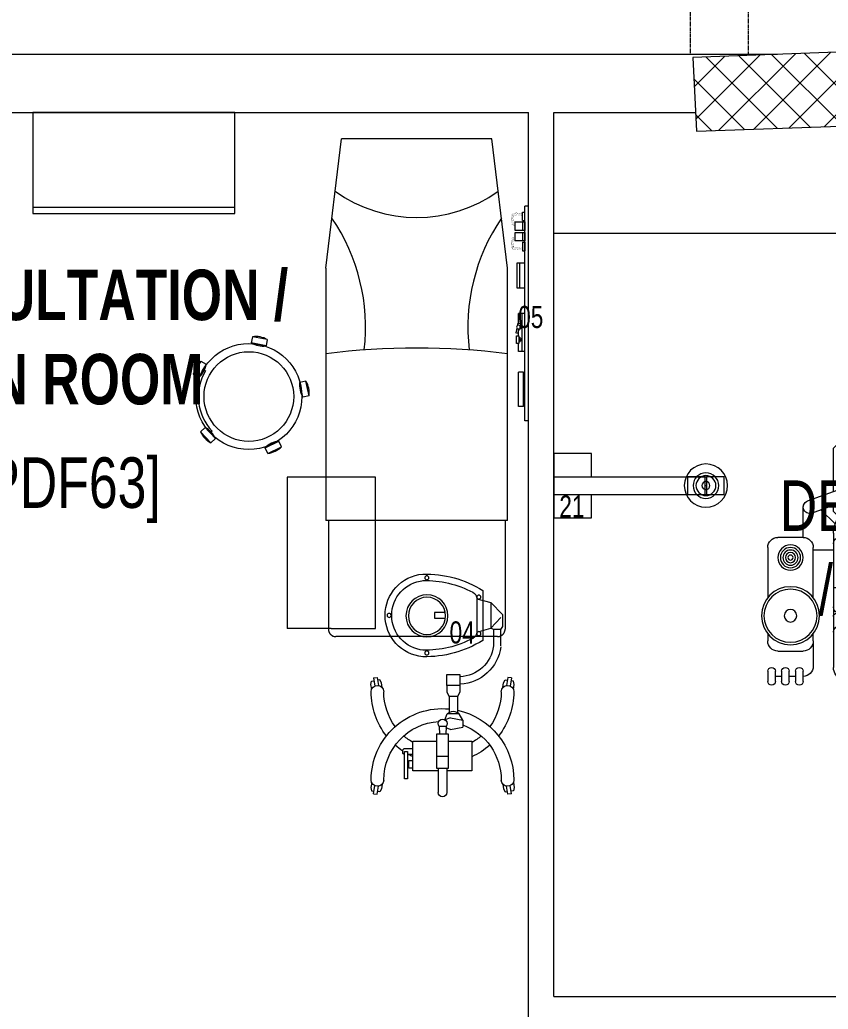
# Model space of a CAD drawing. Header units: millimetres. Extents: x -2143172 to 5255, y -610845 to 279739.
# Drawn here: x -1252266 to -1249064, y -14645 to -10728 of the extents above; entities that cross this region are included whole.
import ezdxf

# ---------------------------------------------------------------- set-up
doc = ezdxf.new("R2010")
doc.units = ezdxf.units.MM
doc.header["$LTSCALE"] = 30
doc.linetypes.add('HIDDEN', pattern=[9.525, 6.35, -3.175])
doc.linetypes.add('HIDDEN2', pattern=[0.1875, 0.125, -0.0625])
doc.layers.get('0').update_dxf_attribs({"lineweight": 5})
for name, color, linetype, lineweight in [('72_EGR_BASE_TEXT', 7, 'Continuous', 5), ('72_EGR_EQP_TAG', 142, 'Continuous', 5), ('C-HYDR-CTCH', 6, 'Continuous', 5), ('Hatch', 252, 'Continuous', 5), ('LOADING', 163, 'Continuous', 5), ('Proj', 7, 'HIDDEN2', 5), ('Structure', 20, 'Continuous', 5), ('Walls', 32, 'Continuous', 5)]:
    doc.layers.add(name, color=color, linetype=linetype, lineweight=lineweight)
doc.styles.add('X3G_ENTITY_257CFD', font='swisscl.ttf', dxfattribs={"height": 200})
doc.styles.add('X3G_ENTITY_9EC9', font='swisscl.ttf', dxfattribs={"height": 0.2})
doc.styles.add('X3G_ENTITY_9F38', font='swisscl.ttf', dxfattribs={"height": 0.2})

# ---------------------------------------------------------------- blocks, each defined once
blk = doc.blocks.new('A$C47696aed')
at = {"layer": 'Hatch'}
h = blk.add_hatch(dxfattribs=at)
h.set_pattern_fill('ANSI37', color=256, scale=30)
h.paths.add_polyline_path([(50952.7, 21917.9), (50348.7, 21909.7), (50352.6, 21621.3), (50956.6, 21629.5)])
h.paths.add_polyline_path([(43791.9, 21910.1), (43208.4, 21904.7), (43188.5, 21613.3), (43772, 21618.7)])
h.paths.add_polyline_path([(29414.9, 21902.8), (28815.8, 21898.7), (28810.1, 21605.6), (29409.2, 21609.7)])
h.paths.add_polyline_path([(36600.2, 21904.9), (35999, 21897.4), (35990.7, 21611.8), (36591.9, 21619.3)])
h.paths.add_polyline_path([(22195.7, 21912), (21589.3, 21890.2), (21603.8, 21597.6), (22210.2, 21619.5)])
h.paths.add_polyline_path([(15459.1, 21901.7), (14237.2, 21925.6), (14230.7, 21629.5), (15452.7, 21605.5)])
h.paths.add_polyline_path([(15473.2, 14701.6), (14258.2, 14685.8), (14244.7, 14393.4), (15459.7, 14409.1)])
h.paths.add_polyline_path([(15447.1, 7508.4), (14244, 7492.4), (14238.3, 7199.4), (15441.4, 7215.3)])
h.paths.add_polyline_path([(15465.6, 309.7), (14269, 298.3), (14271.8, 3.8), (15468.5, 15.2)])
h.paths.add_polyline_path([(7830.6, 311.8), (7227.1, 308.1), (7237.7, 22.6), (7841.3, 26.3)])
h.paths.add_polyline_path([(7815.2, 7509.8), (7218.4, 7511.4), (7218.2, 7210.2), (7815.1, 7208.6)])
h.paths.add_polyline_path([(7825.1, 14699.4), (7205.8, 14700.6), (7195.2, 14397.6), (7814.5, 14396.4)])
h.paths.add_polyline_path([(7801.7, 21878.7), (7201.1, 21893.2), (7197.5, 21603.6), (7798.1, 21589.1)])
h.paths.add_polyline_path([(602.6, 21876.9), (0, 21899.6), (1.9, 21611.2), (604.5, 21588.5)])
h.paths.add_polyline_path([(610.4, 7498.6), (8.3, 7491.6), (11.7, 7200), (613.7, 7206.9)])
h.paths.add_polyline_path([(627.9, 303.9), (29.5, 302.9), (34.3, 2.3), (632.7, 3.3)])
h.paths.add_polyline_path([(22214.6, 317.2), (21608.9, 304.3), (21614.6, 3.1), (22220.3, 16)])
h.paths.add_polyline_path([(22208.1, 7509.7), (21613.7, 7492.1), (21615.8, 7195.5), (22210.2, 7213.1)])
h.paths.add_polyline_path([(22199.3, 14717.7), (21600.4, 14710), (21604.4, 14409.9), (22203.4, 14417.6)])
h.paths.add_polyline_path([(29399.7, 14702.4), (28797.7, 14707.1), (28802, 14415), (29403.9, 14410.3)])
h.paths.add_polyline_path([(29403.4, 7519.8), (28799.6, 7502.2), (28813, 7202.1), (29413.1, 7223.2)])
h.paths.add_polyline_path([(29419.5, 303.8), (28815.7, 310.4), (28813.3, 24.7), (29417.2, 18.1)])
h.paths.add_polyline_path([(36618, 314.2), (36020.7, 299.7), (36029.7, 0), (36627, 14.6)])
h.paths.add_polyline_path([(36610.7, 7502.6), (36009.5, 7504.5), (36010.6, 7207.3), (36611.9, 7205.4)])
h.paths.add_polyline_path([(36574.3, 14706.4), (35993.4, 14711.1), (36013.1, 14421.3), (36594, 14416.6)])
h.paths.add_polyline_path([(43777.6, 14705.7), (43180, 14719.4), (43182, 14427.5), (43779.6, 14413.8)])
h.paths.add_polyline_path([(43778.6, 7507.1), (43210.2, 7499.5), (43212, 7205.4), (43780.5, 7213)])
h.paths.add_polyline_path([(43815.7, 310), (43210.4, 307.3), (43211.8, 2.8), (43817, 5.4)])
h.paths.add_polyline_path([(50989.9, 309.5), (50401.9, 325.5), (50388.7, 18.3), (50976.7, 2.3)])
h.paths.add_polyline_path([(50974.1, 7508.9), (50370.9, 7510), (50368.9, 7213.4), (50972.2, 7212.3)])
at = {"layer": 'C-HYDR-CTCH', "color": 4, "flags": 128}
blk.add_lwpolyline([(22210.2, 21619.5), (22195.7, 21912), (21589.3, 21890.2), (21603.8, 21597.6), (22210.2, 21619.5)], dxfattribs=at)
blk = doc.blocks.new('ME19011A-P')
for p, q in [((-0.425, 0), (0.425, 0)), ((-0.425, 0), (-0.425, -0.015)), ((0.425, 0), (0.425, -0.015)), ((-0.425, -0.015), (0.425, -0.015)), ((-0.3675, -0.0198), (-0.2325, -0.0198)), ((-0.3675, -0.0198), (-0.3675, -0.0399)), ((-0.36, -0.015), (-0.36, -0.0198)), ((-0.24, -0.015), (-0.24, -0.0198)), ((-0.2325, -0.0198), (-0.2325, -0.0399)), ((-0.15, -0.015), (-0.15, -0.04)), ((-0.15, -0.025), (0, -0.025)), ((-0.0606, -0.0371), (-0.0787, -0.0432)), ((-0.0402, -0.0312), (-0.0496, -0.0337)), ((-0.0376, -0.0409), (-0.0402, -0.0312)), ((0, -0.015), (0, -0.04)), ((0.1, -0.015), (0.1, -0.045)), ((0.1, -0.035), (0.2, -0.035)), ((0.2, -0.045), (0.2, -0.015)), ((0.2818, -0.015), (0.2484, -0.015)), ((0.2484, -0.0243), (0.2484, -0.015)), ((0.2818, -0.0243), (0.2484, -0.0243)), ((0.2818, -0.0243), (0.2818, -0.015)), ((0.3211, -0.015), (0.2877, -0.015)), ((0.2877, -0.015), (0.2877, -0.0531)), ((0.3211, -0.0243), (0.2877, -0.0243)), ((0.3211, -0.0531), (0.3211, -0.015)), ((0.3623, -0.015), (0.3289, -0.015)), ((0.3289, -0.015), (0.3289, -0.0531)), ((0.3623, -0.0243), (0.3289, -0.0243)), ((0.3623, -0.0531), (0.3623, -0.015)), ((0.3682, -0.0243), (0.3682, -0.015)), ((0.3682, -0.015), (0.4016, -0.015)), ((0.3682, -0.0243), (0.4016, -0.0243)), ((0.4016, -0.0243), (0.4016, -0.015)), ((-0.3675, -0.0399), (-0.2325, -0.0399)), ((-0.15, -0.04), (-0.1187, -0.04)), ((-0.0887, -0.04), (-0.0637, -0.04)), ((-0.0787, -0.0432), (-0.077, -0.0497)), ((-0.0582, -0.046), (-0.077, -0.0497)), ((-0.047, -0.0434), (-0.0376, -0.0409)), ((-0.0379, -0.04), (0, -0.04)), ((0.1, -0.045), (0.2, -0.045)), ((0.2877, -0.0531), (0.3211, -0.0531)), ((0.3289, -0.0531), (0.3623, -0.0531))]:
    blk.add_line(p, q)
blk.add_lwpolyline([(-0.1187, -0.0482), (-0.0887, -0.0482), (-0.0887, -0.0382), (-0.1187, -0.0382)], close=True)
at = {"color": 8, "const_width": 0.000601}
for points in [[(0.3044, -0.0531, -0.184574), (0.2977, -0.0636, -1.44364), (0.2961, -0.0581, -0.837915), (0.2969, -0.0664, -0.30536), (0.2839, -0.062, -1.584726), (0.2894, -0.0609, -0.253153), (0.2827, -0.0684, -0.874198), (0.2775, -0.0585, -0.915253), (0.2791, -0.0658, -0.223821), (0.2683, -0.0644, -1.703343), (0.272, -0.0597, -0.588962), (0.2621, -0.068, -0.717795), (0.2625, -0.0581, -0.983104), (0.2645, -0.0644, -0.326362), (0.2534, -0.0609, -0.758716), (0.2609, -0.0514, -0.906186), (0.2593, -0.0565, -0.189488), (0.2526, -0.0522, -0.7948), (0.2613, -0.0423, -1.223996), (0.2574, -0.047, -0.072149), (0.2534, -0.0403, -0.645886), (0.2609, -0.0324, -1.366917), (0.2574, -0.0371, -0.078415), (0.2542, -0.0308, -0.723006), (0.2613, -0.0256, -1.105484), (0.2582, -0.0292, -0.221197), (0.2566, -0.0243, -0.221197)], [(0.3456, -0.0531, 0.184574), (0.3523, -0.0636, 1.44364), (0.3539, -0.0581, 0.837915), (0.3531, -0.0664, 0.30536), (0.3661, -0.062, 1.584726), (0.3606, -0.0609, 0.253153), (0.3673, -0.0684, 0.874198), (0.3725, -0.0585, 0.915253), (0.3709, -0.0658, 0.223821), (0.3817, -0.0644, 1.703343), (0.378, -0.0597, 0.588962), (0.3879, -0.068, 0.717795), (0.3875, -0.0581, 0.983104), (0.3855, -0.0644, 0.326362), (0.3966, -0.0609, 0.758716), (0.3891, -0.0514, 0.906186), (0.3907, -0.0565, 0.189488), (0.3974, -0.0522, 0.7948), (0.3887, -0.0423, 1.223996), (0.3926, -0.047, 0.072149), (0.3966, -0.0403, 0.645886), (0.3891, -0.0324, 1.366917), (0.3926, -0.0371, 0.078415), (0.3958, -0.0308, 0.723006), (0.3887, -0.0256, 1.105484), (0.3918, -0.0292, 0.221197), (0.3934, -0.0243, 0.221197)]]:
    blk.add_lwpolyline(points, format="xyb", dxfattribs=at)
blk.add_circle((-0.0537, -0.04), 0.0075)
for centre, radius, start, end in [((-0.1037, -0.04), 0.01, 10.4593, 169.5407), ((-0.1037, -0.04), 0.0075, 14.0075, 165.9925), ((-0.0537, -0.04), 0.01, 45, 180)]:
    blk.add_arc(centre, radius, start, end)
blk = doc.blocks.new('M.44.57.64')
at = {"layer": 'LOADING', "xscale": 1000.000000000002, "yscale": 1000.000000000002, "zscale": 1000.000000000002, "rotation": 225.9999036123427}
blk.add_blockref('ME19011A-P', (-80806.9, 16720.7), dxfattribs=at)
blk = doc.blocks.new('GF21027-P')
at = {"color": 0}
for p, q in [((0.4, 0.4), (-0.4, 0.4)), ((-0.4, 0.4), (-0.4, 0)), ((0.4, 0), (0.4, 0.4)), ((-0.4, 0.025), (0.4, 0.025)), ((-0.4, 0), (0.4, 0))]:
    blk.add_line(p, q, dxfattribs=at)
blk = doc.blocks.new('HF10037B-P')
at = {"color": 0}
for p, q in [((0.2459, 0.134), (0.1859, 0.134)), ((0.1859, 0.134), (0.1859, 0.109)), ((0.2459, 0.134), (0.2459, 0.109)), ((0.2459, 0.109), (0.1859, 0.109)), ((0, 0), (-0.0142, -0.0583)), ((0, 0), (0.0243, -0.0059)), ((0.0243, -0.0059), (0.01, -0.0642)), ((0.4069, -0.0417), (0.4165, -0.0387)), ((0.4071, -0.0094), (0.431, -0.0018)), ((0.4071, -0.0094), (0.4255, -0.0665)), ((0.431, -0.0018), (0.4493, -0.0589)), ((-0.0142, -0.0583), (0.01, -0.0642)), ((0.4255, -0.0665), (0.4493, -0.0589)), ((0.0524, -0.2725), (0.0674, -0.2525)), ((0.0524, -0.2725), (0.1004, -0.3085)), ((0.0674, -0.2525), (0.1154, -0.2885)), ((0.3125, -0.2897), (0.362, -0.2558)), ((0.3267, -0.268), (0.3323, -0.2763)), ((0.3761, -0.2764), (0.362, -0.2558)), ((0.1004, -0.3085), (0.1154, -0.2885)), ((0.3266, -0.3103), (0.3125, -0.2897)), ((0.3266, -0.3103), (0.3761, -0.2764))]:
    blk.add_line(p, q, dxfattribs=at)
for radius in [0.21, 0.1775]:
    blk.add_circle((0.2161, -0.1014), radius, dxfattribs=at)
for centre, radius, start, end in [((0.2159, 0.0465), 0.0925, 71.0754, 108.9246), ((0.2159, 0.1965), 0.0925, 251.0754, 288.9246), ((0.0779, -0.0499), 0.0925, 147.3419, 185.1912), ((-0.0678, -0.0143), 0.0925, 327.3419, 5.1912), ((0.4996, -0.0113), 0.0925, 178.8412, 216.6904), ((0.3568, -0.057), 0.0925, 358.8412, 36.6904), ((0.2161, -0.1014), 0.2, 303.6037, 17.3657), ((0.1289, -0.2205), 0.0925, 214.1875, 252.0368), ((0.0389, -0.3404), 0.0925, 34.1875, 72.0368), ((0.3867, -0.3449), 0.0925, 105.5121, 143.3614), ((0.3019, -0.2212), 0.0925, 285.5121, 323.3614)]:
    blk.add_arc(centre, radius, start, end, dxfattribs=at)
blk = doc.blocks.new('HF13902-P')
at = {"color": 8, "linetype": 'HIDDEN'}
for p, q in [((-0.35, -0.6824), (-0.35, -1.1124)), ((0.35, -0.6824), (0.35, -1.1124)), ((0.32, -1.1424), (-0.32, -1.1424))]:
    blk.add_line(p, q, dxfattribs=at)
at = {"linetype": 'Continuous'}
for points in [[(0.36, -0.5224), (0.36, -0.5224), (0.36, -0.5224), (0.36, -0.5224), (0.36, -0.5224), (0.36, -0.5224), (0.36, -0.5224), (0.36, -0.5224), (0.36, -0.5224), (0.36, -0.5224), (0.36, -0.5224), (0.36, -0.5224), (0.36, -0.5224), (0.36, -0.5224), (0.36, -0.5224), (0.36, -0.5224), (0.36, -0.5224), (0.36, -0.5224), (0.36, -0.5224), (0.36, -0.5224), (0.36, -0.5224), (0.36, -0.5224), (0.36, -0.5224), (0.36, -0.5224), (0.36, -0.5224), (0.36, -0.5224), (0.36, -0.5224), (0.36, -0.5224), (0.36, -0.5224), (0.36, -0.5224), (0.36, -0.5224), (0.36, -0.5224), (0.36, -0.5224), (0.36, -0.5224), (0.36, -0.5224), (0.36, -0.5224), (0.36, -0.5224), (0.36, -0.5224), (0.36, -0.5224), (0.36, -0.5224), (0.36, -0.5224), (0.36, -0.5224), (0.36, -0.5224), (0.36, -0.5224), (0.36, -0.5224), (0.36, -0.5224), (0.36, -0.5224), (0.36, -0.5224), (0.36, -0.5224), (0.36, -0.5224), (0.36, -0.5224), (0.36, -0.5224), (0.36, -0.5224), (0.36, -0.5224), (0.36, -0.5224), (0.36, -0.5224), (0.36, -0.5224), (0.36, -0.5224), (0.36, -0.5224), (0.36, -0.5224), (0.36, -0.5224), (0.36, -0.5224), (0.36, -0.5224), (0.36, -0.5224), (0.36, -0.5224), (0.36, -0.5224), (0.36, -0.5224), (0.36, -0.5224), (0.36, -0.5224), (0.36, -0.5224), (0.36, -0.5224), (0.36, -0.5224), (0.36, -0.5224), (0.36, -0.5224), (0.36, -0.5224), (0.36, -0.5224), (0.36, -0.5224), (0.36, -0.5224), (0.36, -0.5224), (0.36, -0.5224), (0.36, -0.5224), (0.36, -0.5224), (0.36, -0.5224), (0.36, -0.5224), (0.36, -0.5224), (0.36, -0.5224), (0.36, -0.5224), (0.36, -0.5224), (0.36, -0.5224), (0.36, -0.5224), (0.36, -0.5224), (0.36, -0.5224), (0.36, -0.5224), (0.36, -0.5224), (0.36, -0.5224), (0.36, -0.5224), (0.36, -0.5224), (0.36, -0.5224), (0.36, -0.5224), (0.36, -0.5224), (0.36, -0.5224), (0.36, -0.5224), (0.36, -0.5224), (0.36, -0.5224), (0.36, -0.5224), (0.36, -0.5224), (0.36, -0.5224), (0.36, -0.5224), (0.36, -0.5224), (0.36, -0.5224), (0.36, -0.5224), (0.36, -0.5224), (0.36, -0.5224), (0.36, -0.5224), (0.36, -0.5224), (0.36, -0.5224), (0.36, -0.5224), (0.36, -0.5224), (0.36, -0.5224), (0.36, -0.5224), (0.36, -0.5224), (0.36, -0.5224), (0.36, -0.5224), (0.36, -0.5224), (0.36, -0.5224), (0.36, -0.5224), (0.36, -0.5224), (0.36, -0.5224), (0.36, -0.5224), (0.36, -0.5224), (0.36, -0.5224), (0.36, -0.5224), (0.36, -0.5224), (0.36, -0.5224), (0.36, -0.5224), (0.36, -0.5224), (0.36, -0.5224), (0.36, -0.5224), (0.36, -0.5224), (0.36, -0.5224), (0.36, -0.5224), (0.36, -0.5224), (0.36, -0.5224), (0.36, -0.5224), (0.36, -0.5224), (0.36, -0.5224), (0.36, -0.5224), (0.36, -0.5224), (0.36, -0.5224), (0.36, -0.5224), (0.36, -0.5224), (0.36, -0.5224), (0.36, -0.5224), (0.36, -0.5224), (0.36, -0.5224), (0.36, -0.5224), (0.36, -0.5224), (0.36, -0.5224), (0.36, -0.5224), (0.36, -0.5224), (0.36, -0.5224), (0.36, -0.5224), (0.36, -0.5224), (0.36, -0.5224), (0.36, -0.5224), (0.36, -0.5224), (0.36, -0.5224), (0.36, -0.5224), (0.36, -0.5224), (0.36, -0.5224), (0.36, -0.5224), (0.36, -0.5224), (0.36, -0.5224), (0.36, -0.5224), (0.36, -0.5224), (0.36, -0.5224), (0.36, -0.5224), (0.36, -0.5224), (0.36, -0.5224), (0.36, -0.5224), (0.36, -0.5224), (0.36, -0.5224), (0.36, -0.5224), (0.36, -0.5224), (0.36, -0.5224), (0.36, -0.5224), (0.36, -0.5224), (0.36, -0.5224), (0.36, -0.5224), (0.36, -0.5224), (0.36, -0.5224), (0.36, -0.5224), (0.36, -0.5224), (0.36, -0.5224), (0.36, -0.5224), (0.36, -0.5224), (0.36, -0.5224), (0.36, -0.5224), (0.36, -0.5224), (0.36, -0.5224), (0.36, -0.5224), (0.36, -0.5224), (0.36, -0.5224), (0.36, -0.5224), (0.36, -0.5224), (0.36, -0.5224), (0.36, -0.5224), (0.36, -0.5224), (0.36, -0.5224), (0.36, -0.5224), (0.36, -0.5224), (0.36, -0.5224), (0.36, -0.5224), (0.36, -0.5224), (0.36, -0.5224), (0.36, -0.5224), (0.36, -0.5224), (0.36, -0.5224), (0.36, -0.5224)], [(0.36, -0.5224), (0.36, -0.5224), (0.36, -0.5224), (0.36, -0.5224), (0.36, -0.5224), (0.36, -0.5224), (0.36, -0.5224), (0.36, -0.5224), (0.36, -0.5224), (0.36, -0.5224), (0.36, -0.5224), (0.36, -0.5224), (0.36, -0.5224), (0.36, -0.5224), (0.36, -0.5224), (0.36, -0.5224), (0.36, -0.5224), (0.36, -0.5224), (0.36, -0.5224), (0.36, -0.5224), (0.36, -0.5224), (0.36, -0.5224), (0.36, -0.5224), (0.36, -0.5224), (0.36, -0.5224), (0.36, -0.5224), (0.36, -0.5224), (0.36, -0.5224), (0.36, -0.5224), (0.36, -0.5224), (0.36, -0.5224), (0.36, -0.5224), (0.36, -0.5224), (0.36, -0.5224), (0.36, -0.5224), (0.36, -0.5224), (0.36, -0.5224), (0.36, -0.5224), (0.36, -0.5224), (0.36, -0.5224), (0.36, -0.5224), (0.36, -0.5224), (0.36, -0.5224), (0.36, -0.5224), (0.36, -0.5224), (0.36, -0.5224), (0.36, -0.5224), (0.36, -0.5224), (0.36, -0.5224), (0.36, -0.5224), (0.36, -0.5224), (0.36, -0.5224), (0.36, -0.5224), (0.36, -0.5224), (0.36, -0.5224), (0.36, -0.5224), (0.36, -0.5224), (0.36, -0.5224), (0.36, -0.5224), (0.36, -0.5224), (0.36, -0.5224), (0.36, -0.5224), (0.36, -0.5224), (0.36, -0.5224), (0.36, -0.5224), (0.36, -0.5224), (0.36, -0.5224), (0.36, -0.5224), (0.36, -0.5224), (0.36, -0.5224), (0.36, -0.5224), (0.36, -0.5224), (0.36, -0.5224), (0.36, -0.5224), (0.36, -0.5224), (0.36, -0.5224), (0.36, -0.5224), (0.36, -0.5224), (0.36, -0.5224), (0.36, -0.5224), (0.36, -0.5224), (0.36, -0.5224), (0.36, -0.5224), (0.36, -0.5224), (0.36, -0.5224), (0.36, -0.5224), (0.36, -0.5224), (0.36, -0.5224), (0.36, -0.5224), (0.36, -0.5224), (0.36, -0.5224), (0.36, -0.5224), (0.36, -0.5224), (0.36, -0.5224), (0.36, -0.5224), (0.36, -0.5224), (0.36, -0.5224), (0.36, -0.5224), (0.36, -0.5224), (0.36, -0.5224), (0.36, -0.5224), (0.36, -0.5224), (0.36, -0.5224), (0.36, -0.5224), (0.36, -0.5224), (0.36, -0.5224), (0.36, -0.5224), (0.36, -0.5224), (0.36, -0.5224), (0.36, -0.5224), (0.36, -0.5224), (0.36, -0.5224), (0.36, -0.5224), (0.36, -0.5224), (0.36, -0.5224), (0.36, -0.5224), (0.36, -0.5224), (0.36, -0.5224), (0.36, -0.5224), (0.36, -0.5224), (0.36, -0.5224), (0.36, -0.5224), (0.36, -0.5224), (0.36, -0.5224), (0.36, -0.5224), (0.36, -0.5224), (0.36, -0.5224), (0.36, -0.5224), (0.36, -0.5224), (0.36, -0.5224), (0.36, -0.5224), (0.36, -0.5224), (0.36, -0.5224), (0.36, -0.5224), (0.36, -0.5224), (0.36, -0.5224), (0.36, -0.5224), (0.36, -0.5224), (0.36, -0.5224), (0.36, -0.5224), (0.36, -0.5224), (0.36, -0.5224), (0.36, -0.5224), (0.36, -0.5224), (0.36, -0.5224), (0.36, -0.5224), (0.36, -0.5224), (0.36, -0.5224), (0.36, -0.5224), (0.36, -0.5224), (0.36, -0.5224), (0.36, -0.5224), (0.36, -0.5224), (0.36, -0.5224), (0.36, -0.5224), (0.36, -0.5224), (0.36, -0.5224), (0.36, -0.5224), (0.36, -0.5224), (0.36, -0.5224), (0.36, -0.5224), (0.36, -0.5224), (0.36, -0.5224), (0.36, -0.5224), (0.36, -0.5224), (0.36, -0.5224), (0.36, -0.5224), (0.36, -0.5224), (0.36, -0.5224), (0.36, -0.5224), (0.36, -0.5224), (0.36, -0.5224), (0.36, -0.5224), (0.36, -0.5224), (0.36, -0.5224), (0.36, -0.5224), (0.36, -0.5224), (0.36, -0.5224), (0.36, -0.5224), (0.36, -0.5224), (0.36, -0.5224), (0.36, -0.5224), (0.36, -0.5224), (0.36, -0.5224), (0.36, -0.5224), (0.36, -0.5224), (0.36, -0.5224), (0.36, -0.5224), (0.36, -0.5224), (0.36, -0.5224), (0.36, -0.5224), (0.36, -0.5224), (0.36, -0.5224), (0.36, -0.5224), (0.36, -0.5224), (0.36, -0.5224), (0.36, -0.5224), (0.36, -0.5224), (0.36, -0.5224), (0.36, -0.5224), (0.36, -0.5224), (0.36, -0.5224), (0.36, -0.5224), (0.36, -0.5224), (0.36, -0.5224), (0.36, -0.5224), (0.36, -0.5224), (0.36, -0.5224), (0.36, -0.5224), (0.36, -0.5224), (0.36, -0.5224), (0.36, -0.5224), (0.36, -0.5224), (0.36, -0.5224)], [(0.36, -0.5224), (0.36, -0.5224), (0.36, -0.5224), (0.36, -0.5224), (0.36, -0.5224), (0.36, -0.5224), (0.36, -0.5224), (0.36, -0.5224), (0.36, -0.5224), (0.36, -0.5224), (0.36, -0.5224), (0.36, -0.5224), (0.36, -0.5224), (0.36, -0.5224), (0.36, -0.5224), (0.36, -0.5224), (0.36, -0.5224), (0.36, -0.5224), (0.36, -0.5224), (0.36, -0.5224), (0.36, -0.5224), (0.36, -0.5224), (0.36, -0.5224), (0.36, -0.5224), (0.36, -0.5224), (0.36, -0.5224), (0.36, -0.5224), (0.36, -0.5224), (0.36, -0.5224), (0.36, -0.5224), (0.36, -0.5224), (0.36, -0.5224), (0.36, -0.5224), (0.36, -0.5224), (0.36, -0.5224), (0.36, -0.5224), (0.36, -0.5224), (0.36, -0.5224), (0.36, -0.5224), (0.36, -0.5224), (0.36, -0.5224), (0.36, -0.5224), (0.36, -0.5224), (0.36, -0.5224), (0.36, -0.5224), (0.36, -0.5224), (0.36, -0.5224), (0.36, -0.5224), (0.36, -0.5224), (0.36, -0.5224), (0.36, -0.5224), (0.36, -0.5224), (0.36, -0.5224), (0.36, -0.5224), (0.36, -0.5224), (0.36, -0.5224), (0.36, -0.5224), (0.36, -0.5224), (0.36, -0.5224), (0.36, -0.5224), (0.36, -0.5224), (0.36, -0.5224), (0.36, -0.5224), (0.36, -0.5224), (0.36, -0.5224), (0.36, -0.5224), (0.36, -0.5224), (0.36, -0.5224), (0.36, -0.5224), (0.36, -0.5224), (0.36, -0.5224), (0.36, -0.5224), (0.36, -0.5224), (0.36, -0.5224), (0.36, -0.5224), (0.36, -0.5224), (0.36, -0.5224), (0.36, -0.5224), (0.36, -0.5224), (0.36, -0.5224), (0.36, -0.5224), (0.36, -0.5224), (0.36, -0.5224), (0.36, -0.5224), (0.36, -0.5224), (0.36, -0.5224), (0.36, -0.5224), (0.36, -0.5224), (0.36, -0.5224), (0.36, -0.5224), (0.36, -0.5224), (0.36, -0.5224), (0.36, -0.5224), (0.36, -0.5224), (0.36, -0.5224), (0.36, -0.5224), (0.36, -0.5224), (0.36, -0.5224), (0.36, -0.5224), (0.36, -0.5224), (0.36, -0.5224), (0.36, -0.5224), (0.36, -0.5224), (0.36, -0.5224), (0.36, -0.5224), (0.36, -0.5224), (0.36, -0.5224), (0.36, -0.5224), (0.36, -0.5224), (0.36, -0.5224), (0.36, -0.5224), (0.36, -0.5224), (0.36, -0.5224), (0.36, -0.5224), (0.36, -0.5224), (0.36, -0.5224), (0.36, -0.5224), (0.36, -0.5224), (0.36, -0.5224), (0.36, -0.5224), (0.36, -0.5224), (0.36, -0.5224), (0.36, -0.5224), (0.36, -0.5224), (0.36, -0.5224), (0.36, -0.5224), (0.36, -0.5224), (0.36, -0.5224), (0.36, -0.5224), (0.36, -0.5224), (0.36, -0.5224), (0.36, -0.5224), (0.36, -0.5224), (0.36, -0.5224), (0.36, -0.5224), (0.36, -0.5224), (0.36, -0.5224), (0.36, -0.5224), (0.36, -0.5224), (0.36, -0.5224), (0.36, -0.5224), (0.36, -0.5224), (0.36, -0.5224), (0.36, -0.5224), (0.36, -0.5224), (0.36, -0.5224), (0.36, -0.5224), (0.36, -0.5224), (0.36, -0.5224), (0.36, -0.5224), (0.36, -0.5224), (0.36, -0.5224), (0.36, -0.5224), (0.36, -0.5224), (0.36, -0.5224), (0.36, -0.5224), (0.36, -0.5224), (0.36, -0.5224), (0.36, -0.5224), (0.36, -0.5224), (0.36, -0.5224), (0.36, -0.5224), (0.36, -0.5224), (0.36, -0.5224), (0.36, -0.5224), (0.36, -0.5224), (0.36, -0.5224), (0.36, -0.5224), (0.36, -0.5224), (0.36, -0.5224), (0.36, -0.5224), (0.36, -0.5224), (0.36, -0.5224), (0.36, -0.5224), (0.36, -0.5224), (0.36, -0.5224), (0.36, -0.5224), (0.36, -0.5224), (0.36, -0.5224), (0.36, -0.5224), (0.36, -0.5224), (0.36, -0.5224), (0.36, -0.5224), (0.36, -0.5224), (0.36, -0.5224), (0.36, -0.5224), (0.36, -0.5224), (0.36, -0.5224), (0.36, -0.5224), (0.36, -0.5224), (0.36, -0.5224), (0.36, -0.5224), (0.36, -0.5224), (0.36, -0.5224), (0.36, -0.5224), (0.36, -0.5224), (0.36, -0.5224), (0.36, -0.5224), (0.36, -0.5224), (0.36, -0.5224), (0.36, -0.5224), (0.36, -0.5224), (0.36, -0.5224), (0.36, -0.5224), (0.36, -0.5224), (0.36, -0.5224), (0.36, -0.5224), (0.36, -0.5224), (0.36, -0.5224), (0.36, -0.5224), (0.36, -0.5224), (0.36, -0.5224), (0.36, -0.5224), (0.36, -0.5224), (0.36, -0.5224), (0.36, -0.5224), (0.36, -0.5224), (0.36, -0.5224), (0.36, -0.5224), (0.36, -0.5224), (0.36, -0.5224), (0.36, -0.5224), (0.36, -0.5224), (0.36, -0.5224), (0.36, -0.5224), (0.36, -0.5224), (0.36, -0.5224), (0.36, -0.5224), (0.36, -0.5224), (0.36, -0.5224), (0.36, -0.5224), (0.36, -0.5224), (0.36, -0.5224), (0.36, -0.5224), (0.36, -0.5224), (0.36, -0.5224), (0.36, -0.5224), (0.36, -0.5224), (0.36, -0.5224), (0.36, -0.5224), (0.36, -0.5224), (0.36, -0.5224), (0.36, -0.5224), (0.36, -0.5224), (0.36, -0.5224), (0.36, -0.5224), (0.36, -0.5224), (0.36, -0.5224), (0.36, -0.5224), (0.36, -0.5224), (0.36, -0.5224), (0.36, -0.5224), (0.36, -0.5224), (0.36, -0.5224), (0.36, -0.5224), (0.36, -0.5224), (0.36, -0.5224), (0.36, -0.5224), (0.36, -0.5224), (0.36, -0.5224), (0.36, -0.5224), (0.36, -0.5224), (0.36, -0.5224), (0.36, -0.5224), (0.36, -0.5224), (0.36, -0.5224), (0.36, -0.5224), (0.36, -0.5224), (0.36, -0.5224), (0.36, -0.5224), (0.36, -0.5224), (0.36, -0.5224), (0.36, -0.5224), (0.36, -0.5224), (0.36, -0.5224), (0.36, -0.5224), (0.36, -0.5224)]]:
    blk.add_lwpolyline(points, close=True, dxfattribs=at)
for points in [[(0.36, -0.5224), (0.36, -0.5224), (0.36, -0.5224), (0.36, -0.5224), (0.36, -0.5224), (0.36, -0.5224), (0.36, -0.5224), (0.36, -0.5224)], [(0.36, -0.5224), (0.36, -0.5224), (0.36, -0.5224), (0.36, -0.5224), (0.36, -0.5224), (0.36, -0.5224), (0.36, -0.5224), (0.36, -0.5224), (0.36, -0.5224), (0.36, -0.5224), (0.36, -0.5224), (0.36, -0.5224), (0.36, -0.5224), (0.36, -0.5224), (0.36, -0.5224), (0.36, -0.5224), (0.36, -0.5224), (0.36, -0.5224), (0.36, -0.5224), (0.36, -0.5224), (0.36, -0.5224), (0.36, -0.5224), (0.36, -0.5224), (0.36, -0.5224), (0.36, -0.5224), (0.36, -0.5224), (0.36, -0.5224), (0.36, -0.5224), (0.36, -0.5224), (0.36, -0.5224), (0.36, -0.5224), (0.36, -0.5224), (0.36, -0.5224), (0.36, -0.5224), (0.36, -0.5224), (0.36, -0.5224), (0.36, -0.5224), (0.36, -0.5224), (0.36, -0.5224), (0.36, -0.5224), (0.36, -0.5224), (0.36, -0.5224), (0.36, -0.5224), (0.36, -0.5224), (0.36, -0.5224), (0.36, -0.5224), (0.36, -0.5224), (0.36, -0.5224), (0.36, -0.5224), (0.36, -0.5224), (0.36, -0.5224), (0.36, -0.5224), (0.36, -0.5224), (0.36, -0.5224), (0.36, -0.5224), (0.36, -0.5224), (0.36, -0.5224), (0.36, -0.5224), (0.36, -0.5224), (0.36, -0.5224), (0.36, -0.5224), (0.36, -0.5224), (0.36, -0.5224), (0.36, -0.5224), (0.36, -0.5224), (0.36, -0.5224), (0.36, -0.5224), (0.36, -0.5224), (0.36, -0.5224), (0.36, -0.5224), (0.36, -0.5224), (0.36, -0.5224), (0.36, -0.5224), (0.36, -0.5224), (0.36, -0.5224), (0.36, -0.5224), (0.36, -0.5224), (0.36, -0.5224), (0.36, -0.5224), (0.36, -0.5224), (0.36, -0.5224), (0.36, -0.5224), (0.36, -0.5224), (0.36, -0.5224), (0.36, -0.5224), (0.36, -0.5224), (0.36, -0.5224), (0.36, -0.5224), (0.36, -0.5224), (0.36, -0.5224), (0.36, -0.5224), (0.36, -0.5224), (0.36, -0.5224), (0.36, -0.5224), (0.36, -0.5224), (0.36, -0.5224), (0.36, -0.5224), (0.36, -0.5224), (0.36, -0.5224), (0.36, -0.5224), (0.36, -0.5224), (0.36, -0.5224), (0.36, -0.5224), (0.36, -0.5224), (0.36, -0.5224), (0.36, -0.5224), (0.36, -0.5224), (0.36, -0.5224), (0.36, -0.5224), (0.36, -0.5224), (0.36, -0.5224)], [(0.36, -0.5224), (0.36, -0.5224), (0.36, -0.5224), (0.36, -0.5224), (0.36, -0.5224), (0.36, -0.5224), (0.36, -0.5224), (0.36, -0.5224), (0.36, -0.5224), (0.36, -0.5224), (0.36, -0.5224), (0.36, -0.5224), (0.36, -0.5224), (0.36, -0.5224), (0.36, -0.5224), (0.36, -0.5224), (0.36, -0.5224)], [(0.36, -0.5224), (0.36, -0.5224), (0.36, -0.5224), (0.36, -0.5224), (0.36, -0.5224), (0.36, -0.5224), (0.36, -0.5224)], [(0.36, -0.5224), (0.36, -0.5224), (0.36, -0.5224), (0.36, -0.5224), (0.36, -0.5224), (0.36, -0.5224), (0.36, -0.5224), (0.36, -0.5224), (0.36, -0.5224), (0.36, -0.5224), (0.36, -0.5224), (0.36, -0.5224)], [(0.36, -0.5224), (0.36, -0.5224), (0.36, -0.5224), (0.36, -0.5224), (0.36, -0.5224), (0.36, -0.5224), (0.36, -0.5224), (0.36, -0.5224), (0.36, -0.5224), (0.36, -0.5224), (0.36, -0.5224), (0.36, -0.5224), (0.36, -0.5224), (0.36, -0.5224), (0.36, -0.5224), (0.36, -0.5224), (0.36, -0.5224), (0.36, -0.5224), (0.36, -0.5224), (0.36, -0.5224), (0.36, -0.5224), (0.36, -0.5224), (0.36, -0.5224), (0.36, -0.5224), (0.36, -0.5224), (0.36, -0.5224), (0.36, -0.5224), (0.36, -0.5224), (0.36, -0.5224), (0.36, -0.5224), (0.36, -0.5224), (0.36, -0.5224), (0.36, -0.5224), (0.36, -0.5224), (0.36, -0.5224), (0.36, -0.5224), (0.36, -0.5224), (0.36, -0.5224), (0.36, -0.5224), (0.36, -0.5224), (0.36, -0.5224), (0.36, -0.5224), (0.36, -0.5224), (0.36, -0.5224), (0.36, -0.5224), (0.36, -0.5224), (0.36, -0.5224), (0.36, -0.5224), (0.36, -0.5224), (0.36, -0.5224), (0.36, -0.5224), (0.36, -0.5224), (0.36, -0.5224), (0.36, -0.5224), (0.36, -0.5224), (0.36, -0.5224), (0.36, -0.5224), (0.36, -0.5224), (0.36, -0.5224), (0.36, -0.5224), (0.36, -0.5224), (0.36, -0.5224), (0.36, -0.5224), (0.36, -0.5224), (0.36, -0.5224), (0.36, -0.5224), (0.36, -0.5224), (0.36, -0.5224), (0.36, -0.5224), (0.36, -0.5224), (0.36, -0.5224), (0.36, -0.5224), (0.36, -0.5224), (0.36, -0.5224), (0.36, -0.5224), (0.36, -0.5224), (0.36, -0.5224), (0.36, -0.5224), (0.36, -0.5224), (0.36, -0.5224), (0.36, -0.5224), (0.36, -0.5224), (0.36, -0.5224), (0.36, -0.5224), (0.36, -0.5224), (0.36, -0.5224), (0.36, -0.5224), (0.36, -0.5224), (0.36, -0.5224)], [(0.36, -0.5224), (0.36, -0.5224), (0.36, -0.5224), (0.36, -0.5224), (0.36, -0.5224), (0.36, -0.5224), (0.36, -0.5224), (0.36, -0.5224), (0.36, -0.5224), (0.36, -0.5224)], [(0.36, -0.5224), (0.36, -0.5224), (0.36, -0.5224), (0.36, -0.5224), (0.36, -0.5224), (0.36, -0.5224), (0.36, -0.5224), (0.36, -0.5224), (0.36, -0.5224), (0.36, -0.5224)], [(0.36, -0.5224), (0.36, -0.5224), (0.36, -0.5224), (0.36, -0.5224), (0.36, -0.5224), (0.36, -0.5224), (0.36, -0.5224), (0.36, -0.5224), (0.36, -0.5224), (0.36, -0.5224), (0.36, -0.5224), (0.36, -0.5224), (0.36, -0.5224), (0.36, -0.5224), (0.36, -0.5224)], [(0.36, -0.5224), (0.36, -0.5224), (0.36, -0.5224), (0.36, -0.5224), (0.36, -0.5224), (0.36, -0.5224), (0.36, -0.5224), (0.36, -0.5224), (0.36, -0.5224), (0.36, -0.5224)], [(0.36, -0.5224), (0.36, -0.5224), (0.36, -0.5224), (0.36, -0.5224), (0.36, -0.5224), (0.36, -0.5224), (0.36, -0.5224)], [(0.36, -0.5224), (0.36, -0.5224), (0.36, -0.5224), (0.36, -0.5224), (0.36, -0.5224), (0.36, -0.5224), (0.36, -0.5224), (0.36, -0.5224), (0.36, -0.5224), (0.36, -0.5224)], [(0.36, -0.5224), (0.36, -0.5224), (0.36, -0.5224), (0.36, -0.5224), (0.36, -0.5224), (0.36, -0.5224), (0.36, -0.5224), (0.36, -0.5224), (0.36, -0.5224), (0.36, -0.5224), (0.36, -0.5224), (0.36, -0.5224), (0.36, -0.5224), (0.36, -0.5224), (0.36, -0.5224), (0.36, -0.5224), (0.36, -0.5224), (0.36, -0.5224)], [(0.36, -0.5224), (0.36, -0.5224), (0.36, -0.5224), (0.36, -0.5224), (0.36, -0.5224), (0.36, -0.5224), (0.36, -0.5224), (0.36, -0.5224), (0.36, -0.5224)]]:
    blk.add_lwpolyline(points, dxfattribs=at)
blk.add_circle((0.36, -0.5224), 0.000000101)
at = {"color": 8}
for centre, radius, start, end in [((0, 1.0679), 0.5515, 234.1788, 305.8212), ((-0.9704, 0.0819), 0.7679, 353.3222, 34.2669), ((0.9704, 0.0819), 0.7679, 145.7331, 186.6778), ((0, -2.9071), 2.9071, 82.8865, 97.1135)]:
    blk.add_arc(centre, radius, start, end, dxfattribs=at)
at = {"color": 8, "linetype": 'HIDDEN'}
for centre, start, end in [((-0.32, -1.1124), 180, 270), ((0.32, -1.1124), 270, 0)]:
    blk.add_arc(centre, 0.03, start, end, dxfattribs=at)
at = {"layer": 'LOADING'}
for p, q in [((-0.36, 0.3161), (-0.2975, 0.8276)), ((0.2975, 0.8276), (-0.2975, 0.8276)), ((0.36, 0.3161), (0.2975, 0.8276)), ((-0.36, 0.3161), (-0.36, -0.6824)), ((0.36, -0.6824), (0.36, 0.3161)), ((0.36, -0.6824), (-0.36, -0.6824))]:
    blk.add_line(p, q, dxfattribs=at)
blk = doc.blocks.new('HF11772-P')
at = {"color": 0, "linetype": 'HIDDEN2'}
for p, q in [((0.6, 0.35), (0, 0.35)), ((0, 0.175), (0, 0.35)), ((0.6, 0.175), (0.6, 0.35))]:
    blk.add_line(p, q, dxfattribs=at)
at = {"color": 0}
for p, q in [((0, 0.175), (0, 0)), ((0.6, 0), (0.6, 0.175)), ((0, 0), (0.6, 0))]:
    blk.add_line(p, q, dxfattribs=at)
blk = doc.blocks.new('mobile light')
at = {"layer": 'LOADING'}
for p, q in [((1885.1, -497.29), (1883.78, -497.56)), ((1887.04, -497.59), (1885.1, -497.29)), ((1923.94, -497.59), (1925.88, -497.29)), ((1925.88, -497.29), (1927.2, -497.56)), ((1882.58, -498.29), (1882.35, -499.8)), ((1882.35, -499.8), (1885.55, -500.28)), ((1882.58, -498.29), (1885.78, -498.78)), ((1883.28, -500.85), (1883.42, -499.96)), ((1884.47, -501.5), (1883.28, -500.85)), ((1883.78, -497.56), (1883.65, -498.45)), ((1928.41, -498.29), (1925.2, -498.78)), ((1928.63, -499.8), (1925.43, -500.28)), ((1926.52, -501.5), (1927.7, -500.85)), ((1927.2, -497.56), (1927.33, -498.45)), ((1927.7, -500.85), (1927.56, -499.96)), ((1928.41, -498.29), (1928.63, -499.8)), ((1886.4, -501.79), (1884.47, -501.5)), ((1924.58, -501.79), (1926.52, -501.5)), ((1947.59, -502.62), (1941.09, -502.62)), ((1948.76, -501.94), (1947.59, -502.62)), ((1947.59, -502.62), (1947.59, -505.45)), ((1948.15, -506.5), (1952.41, -502.55)), ((1953.47, -501.94), (1948.76, -501.94)), ((1958.23, -506.5), (1953.47, -501.94)), ((1947.59, -505.45), (1941.09, -505.45)), ((1946.6, -512.08), (1948.15, -506.5)), ((1947.59, -505.45), (1948.15, -506.5)), ((1958.23, -506.5), (1948.15, -506.5)), ((1959.78, -512.08), (1958.23, -506.5)), ((1963.08, -509.67), (1943.3, -509.67)), ((1959.78, -512.08), (1946.6, -512.08)), ((1908.01, -522.53), (1909, -517.55)), ((1911.69, -517.55), (1909, -517.55)), ((1912.69, -522.53), (1911.69, -517.55)), ((1911.69, -517.55), (1914.17, -518.99)), ((1914.17, -518.99), (1914.17, -523.77)), ((1921.08, -519.69), (1914.74, -519.69)), ((1922.73, -518.8), (1921.08, -519.69)), ((1921.08, -519.69), (1921.08, -523.01)), ((1921.08, -519.69), (1921.08, -523.01)), ((1925.38, -518.8), (1922.73, -518.8)), ((1892.68, -523.97), (1883.05, -523.97)), ((1892.68, -528.06), (1892.68, -523.24)), ((1892.68, -523.24), (1906.16, -523.24)), ((1897.5, -528.06), (1897.5, -523.24)), ((1906.16, -523.24), (1906.16, -528.06)), ((1909.15, -524.25), (1906.16, -524.32)), ((1908.01, -522.53), (1908.62, -524.28)), ((1909.15, -524.25), (1909.15, -526.94)), ((1912.69, -522.53), (1911.9, -524.78)), ((1911.9, -524.78), (1914.17, -523.77)), ((1921.08, -523.01), (1914.77, -523.01)), ((1922.73, -523.93), (1921.08, -523.04)), ((1925.38, -523.93), (1922.73, -523.93)), ((1892.68, -527.34), (1883.05, -527.34)), ((1906.16, -528.06), (1892.68, -528.06)), ((1909.15, -526.94), (1906.16, -526.87)), ((1882.35, -551.47), (1885.55, -550.99)), ((1882.58, -552.98), (1882.35, -551.47)), ((1884.47, -549.77), (1883.28, -550.42)), ((1883.28, -550.42), (1883.42, -551.31)), ((1886.4, -549.48), (1884.47, -549.77)), ((1924.58, -549.48), (1926.52, -549.77)), ((1928.63, -551.47), (1925.43, -550.99)), ((1926.52, -549.77), (1927.7, -550.42)), ((1927.7, -550.42), (1927.56, -551.31)), ((1928.41, -552.98), (1928.63, -551.47)), ((1882.58, -552.98), (1885.78, -552.5)), ((1883.78, -553.71), (1883.65, -552.82)), ((1885.1, -553.98), (1883.78, -553.71)), ((1887.04, -553.69), (1885.1, -553.98)), ((1923.94, -553.69), (1925.88, -553.98)), ((1928.41, -552.98), (1925.2, -552.5)), ((1925.88, -553.98), (1927.2, -553.71)), ((1927.2, -553.71), (1927.33, -552.82))]:
    blk.add_line(p, q, dxfattribs=at)
for points in [[(1903.33, -523.24), (1903.33, -514.02), (1891.61, -514.02), (1891.61, -523.97)], [(1954.27, -524.55), (1954.27, -528.82), (1952.05, -528.82), (1952.05, -524.5)], [(1891.61, -527.34), (1891.61, -537.34), (1903.33, -537.34), (1903.33, -528.06)], [(1892.74, -537.34), (1892.74, -539.04), (1895.76, -539.04), (1895.76, -537.34)], [(1898.05, -537.34), (1898.05, -539.5)], [(1898.05, -540.63), (1898.05, -540.87), (1898.53, -541.35), (1900.02, -541.35), (1900.5, -540.87), (1900.5, -537.34)]]:
    blk.add_lwpolyline(points, dxfattribs=at)
for points in [[(1929.78, -518.8), (1925.38, -518.8), (1925.38, -523.93), (1929.78, -523.93)], [(1899.3, -539.5), (1888.5, -539.5), (1888.5, -540.63), (1899.3, -540.63)]]:
    blk.add_lwpolyline(points, close=True, dxfattribs=at)
for centre, radius in [((1945.96, -511.25), 0.793), ((1960.42, -511.25), 0.793), ((1953.01, -531.79), 8.32), ((1953.01, -531.79), 7.35), ((1938.31, -531.85), 0.793), ((1968.07, -531.85), 0.793), ((1953.19, -546.77), 0.793)]:
    blk.add_circle(centre, radius, dxfattribs=at)
for centre, radius, start, end in [((1888.02, -499.89), 2.5, 90, 270), ((1888.02, -525.64), 28.25, 12.1463, 90), ((1922.96, -525.64), 28.25, 90, 128.2073), ((1922.96, -499.89), 2.5, 270, 90), ((1888.02, -525.64), 23.25, 20.3387, 90), ((1922.96, -525.64), 23.25, 90, 126.3743), ((1942.82, -519.31), 16.86, 97.1293, 177.6115), ((1922.96, -525.64), 28.25, 138.4974, 155.7305), ((1942.82, -519.31), 13.97, 97.1293, 177.6115), ((1922.96, -525.64), 23.25, 138.7224, 150.0382), ((1980.13, -532.49), 43.32, 148.2167, 181.2501), ((1946.6, -514.96), 2.89, 90, 152.4092), ((1959.78, -514.96), 2.89, 27.5908, 90), ((1926.25, -532.49), 43.32, 358.7499, 31.7833), ((1980.13, -532.49), 40.72, 152.4092, 181.2501), ((1926.25, -532.49), 40.72, 358.7499, 27.5908), ((1911.94, -521.38), 3.27, 313.0112, 46.9888), ((1883.05, -525.65), 1.68, 90, 270), ((1888.02, -525.64), 28.25, 270, 5.3386), ((1910.32, -525.6), 1.78, 229.0673, 130.9327), ((1888.02, -525.64), 23.25, 270, 356.3184), ((1953.19, -531.93), 16.44, 185.2361, 354.7639), ((1953.19, -531.93), 13.84, 185.2361, 354.7639), ((1922.96, -525.64), 28.25, 204.483, 208.105), ((1922.96, -525.64), 23.25, 210.2349, 221.2776), ((1922.96, -525.64), 28.25, 213.7985, 221.5026), ((1922.96, -525.64), 23.25, 233.6257, 270), ((1922.96, -525.64), 28.25, 231.7927, 270), ((1888.02, -551.39), 2.5, 90, 270), ((1922.96, -551.39), 2.5, 270, 90)]:
    blk.add_arc(centre, radius, start, end, dxfattribs=at)
blk = doc.blocks.new('D.131.54.59')
for p, q in [((293989, 4464.5), (293384, 4464.5)), ((293389, 4429.5), (293384, 4429.5)), ((293989, 4394.5), (293384, 4394.5))]:
    blk.add_line(p, q)
for points in [[(293989, 4557), (293989, 4302), (293839, 4302), (293839, 4394.5)], [(293839, 4464.5), (293839, 4557), (293989, 4557)], [(293314, 4464.5), (293384, 4464.5), (293384, 4394.5), (293314, 4394.5), (293314, 4464.5)], [(293389, 4464.5), (293459, 4464.5), (293459, 4394.5), (293389, 4394.5), (293389, 4464.5)]]:
    blk.add_lwpolyline(points)
for radius in [85.6, 50.6, 39.4, 15.6]:
    blk.add_circle((293386.5, 4429.5), radius)
blk = doc.blocks.new('D.121.03.06')
at = {"layer": 'LOADING'}
for p, q in [((286077.8, 7085), (286298.2, 7085)), ((285979.6, 6651.1), (286008, 7020.4)), ((286368, 7020.4), (286408.4, 6495)), ((285866.2, 6740.6), (285855.5, 6730)), ((285880.3, 6740.6), (285919.2, 6701.7)), ((285855.5, 6730), (285360.6, 6235)), ((285908.6, 6676.9), (285855.5, 6730)), ((285922.2, 6672), (285986.1, 6735.9)), ((286488, 6637.8), (286389.9, 6735.9)), ((285413.6, 6182), (285908.6, 6676.9)), ((285919.2, 6687.5), (285908.6, 6676.9)), ((285908.6, 6676.9), (286591.4, 6428.4)), ((286574.3, 6381.4), (285869.6, 6637.9)), ((285888, 6387.8), (285888, 6631.2)), ((286488, 6466), (286488, 6637.8)), ((285965.2, 6464), (285975.6, 6599.3)), ((285910.6, 6365.2), (285888, 6387.8)), ((285908, 6361.7), (285945.5, 6411.7)), ((286430.5, 6411.7), (286468, 6361.7)), ((286465.4, 6365.2), (286488, 6387.8)), ((286481, 6338.4), (286537.5, 6394.8)), ((286488, 6387.8), (286488, 6412.8)), ((286607.9, 6285), (286607.9, 6404.9)), ((285609.3, 6271.1), (285236.9, 6056.1)), ((285888, 5910), (285888, 6301.7)), ((286488, 6301.7), (286488, 5910)), ((286608, 6285), (286708, 6285)), ((285360.6, 6235), (285350, 6224.4)), ((285413.6, 6182), (285360.6, 6235)), ((285360.6, 6235), (285413.6, 6182)), ((285364.5, 6095.1), (285598.3, 6230.1)), ((285495.2, 6263.5), (285520.4, 6219.8)), ((285823.9, 5979.4), (285663.9, 6256.5)), ((285888, 6010), (285888, 6260)), ((285938, 6260), (285938, 6010)), ((286438, 6010), (286438, 6260)), ((286488, 6260), (286488, 6010)), ((286488, 6235), (286568, 6235)), ((286568, 6046.6), (286568, 6245)), ((286748, 6245), (286748, 6046.6)), ((285350, 6210.2), (285388.9, 6171.3)), ((285440.3, 6208.6), (285455.5, 6182.3)), ((285652.9, 6215.5), (285737.9, 6068.3)), ((285403, 6171.3), (285413.6, 6182)), ((285888, 6085), (285938, 6085)), ((286438, 6085), (286488, 6085)), ((285434.8, 5893.3), (285349.8, 6040.5)), ((285938, 5947.5), (285938, 6036.1)), ((286438, 5947.5), (286438, 6036.1)), ((285222.2, 6001.5), (285382.2, 5724.4)), ((285723.3, 6013.6), (285489.5, 5878.6)), ((285288.1, 5941.5), (285357.4, 5981.5)), ((285357.4, 5981.5), (285387.4, 5929.6)), ((285913, 5972.5), (285913, 5947.5)), ((286413, 5985), (285963, 5985)), ((286463, 5972.5), (286463, 5947.5)), ((285252.2, 5949.5), (285200.3, 5919.5)), ((285263.1, 5921.2), (285267.2, 5923.5)), ((285318.1, 5889.6), (285288.1, 5941.5)), ((285387.4, 5929.6), (285318.1, 5889.6)), ((285436.9, 5709.7), (285809.3, 5924.7)), ((286463, 5935), (285913, 5935)), ((285196.6, 5905.9), (285236.6, 5836.6)), ((285253.9, 5846.6), (285228.9, 5889.9)), ((285242.1, 5897.5), (285267.1, 5854.2)), ((285284.5, 5864.2), (285259.5, 5907.5)), ((285406.2, 5886.9), (285397.6, 5881.9)), ((285397.6, 5881.9), (285402.6, 5873.2)), ((285402.6, 5873.2), (285411.2, 5878.2)), ((285411.2, 5878.2), (285406.2, 5886.9)), ((285797.3, 5894.7), (285788.7, 5889.7)), ((285823.3, 5909.7), (285814.7, 5904.7)), ((285888, 5770.6), (285888, 5910)), ((286488, 5910), (286488, 5770.6)), ((286568, 5875), (286568, 5903.4)), ((286748, 5903.4), (286748, 5875)), ((285354.3, 5856.9), (285345.6, 5851.9)), ((285345.6, 5851.9), (285350.6, 5843.2)), ((285350.6, 5843.2), (285359.3, 5848.2)), ((285359.3, 5848.2), (285354.3, 5856.9)), ((285380.3, 5871.9), (285371.6, 5866.9)), ((285371.6, 5866.9), (285376.6, 5858.2)), ((285376.6, 5858.2), (285385.3, 5863.2)), ((285385.3, 5863.2), (285380.3, 5871.9)), ((285395.3, 5845.9), (285386.6, 5840.9)), ((285386.6, 5840.9), (285391.6, 5832.2)), ((285391.6, 5832.2), (285400.3, 5837.2)), ((285400.3, 5837.2), (285395.3, 5845.9)), ((285421.2, 5860.9), (285412.6, 5855.9)), ((285412.6, 5855.9), (285417.6, 5847.2)), ((285417.6, 5847.2), (285426.2, 5852.2)), ((285426.2, 5852.2), (285421.2, 5860.9)), ((285732.4, 5857.2), (285723.7, 5852.2)), ((285758.4, 5872.2), (285749.7, 5867.2)), ((286568, 5875), (286568, 5775)), ((285369.3, 5830.9), (285360.6, 5825.9)), ((285360.6, 5825.9), (285365.6, 5817.2)), ((285365.6, 5817.2), (285374.3, 5822.2)), ((285374.3, 5822.2), (285369.3, 5830.9)), ((285384.3, 5804.9), (285375.6, 5799.9)), ((285375.6, 5799.9), (285380.6, 5791.3)), ((285389.3, 5796.3), (285384.3, 5804.9)), ((285410.3, 5819.9), (285401.6, 5814.9)), ((285401.6, 5814.9), (285406.6, 5806.3)), ((285406.6, 5806.3), (285415.3, 5811.3)), ((285415.3, 5811.3), (285410.3, 5819.9)), ((285436.2, 5834.9), (285427.6, 5829.9)), ((285427.6, 5829.9), (285432.6, 5821.3)), ((285432.6, 5821.3), (285441.2, 5826.3)), ((285441.2, 5826.3), (285436.2, 5834.9)), ((285451.2, 5808.9), (285442.6, 5803.9)), ((285442.6, 5803.9), (285447.6, 5795.3)), ((285447.6, 5795.3), (285456.2, 5800.3)), ((285456.2, 5800.3), (285451.2, 5808.9)), ((285628.5, 5797.2), (285619.8, 5792.2)), ((285667.4, 5819.7), (285658.8, 5814.7)), ((285693.4, 5834.7), (285684.8, 5829.7)), ((286708, 5835), (286608, 5835)), ((285380.6, 5791.3), (285389.3, 5796.3)), ((285399.3, 5778.9), (285390.6, 5773.9)), ((285390.6, 5773.9), (285395.6, 5765.3)), ((285395.6, 5765.3), (285404.3, 5770.3)), ((285404.3, 5770.3), (285399.3, 5778.9)), ((285425.3, 5793.9), (285416.6, 5788.9)), ((285416.6, 5788.9), (285421.6, 5780.3)), ((285421.6, 5780.3), (285430.3, 5785.3)), ((285430.3, 5785.3), (285425.3, 5793.9)), ((285563.5, 5759.7), (285554.9, 5754.7)), ((285602.5, 5782.2), (285593.8, 5777.2)), ((285382.2, 5724.4), (285427.3, 5646.4)), ((285498.6, 5722.2), (285489.9, 5717.2)), ((285537.5, 5744.7), (285528.9, 5739.7)), ((285999.3, 5696.6), (285921.7, 5723.4)), ((286454.3, 5723.4), (286376.7, 5696.6)), ((286608, 5715), (286608, 5755)), ((286638, 5755), (286638, 5715)), ((286638, 5735), (286663, 5735)), ((286663, 5715), (286663, 5755)), ((286693, 5755), (286693, 5715)), ((286693, 5735), (286718, 5735)), ((286718, 5715), (286718, 5755)), ((286748, 5755), (286748, 5715)), ((285427.6, 5705.8), (285448.3, 5670.1)), ((285461.9, 5666.4), (285500.9, 5688.9)), ((285472.6, 5707.2), (285463.9, 5702.2)), ((285468.3, 5635.5), (285515.9, 5663)), ((286033, 5515), (286033, 5649.4)), ((286343, 5649.4), (286343, 5515)), ((285647.5, 5497.5), (285639.4, 5503.3)), ((286313, 5485), (286063, 5485)), ((286163, 5469.8), (286163, 5485)), ((286163, 5485), (286213, 5485)), ((286213, 5485), (286213, 5469.8)), ((286122.3, 5469.8), (286253.7, 5469.8)), ((286213, 5469.8), (286163, 5469.8)), ((286104.5, 5311), (286092.5, 5435.9)), ((286283.5, 5435.9), (286271.5, 5311)), ((286213.2, 5377.4), (286162.8, 5377.4)), ((286188, 5352.3), (286188, 5402.6)), ((286241.7, 5285), (286134.3, 5285)), ((285947.5, 5197.5), (285953.4, 5189.4))]:
    blk.add_line(p, q, dxfattribs=at)
for centre, radius in [((286658, 6205), 50), ((286658, 6205), 40), ((286658, 6205), 30), ((286658, 6205), 20), ((286658, 6205), 10), ((286658, 5975), 115), ((286658, 5975), 105), ((285292.9, 6009.4), 30), ((286658, 5975), 25), ((285821.3, 5371.3), 175), ((285821.3, 5371.3), 160), ((286188, 5377.4), 15.2), ((286188, 5377.4), 5.15)]:
    blk.add_circle(centre, radius, dxfattribs=at)
for centre, radius, start, end in [((286077.8, 7015), 70, 90, 175.6013), ((286298.2, 7015), 70, 4.3987, 90), ((285873.2, 6733.5), 10, 45, 135), ((285912.1, 6694.6), 10, 315, 45), ((285865.5, 6471.7), 100, 323.1301, 355.6013), ((286510.5, 6471.7), 100, 199.0591, 216.8699), ((286582.9, 6404.9), 25, 250, 70), ((286582.9, 6404.9), 25, 0, 70), ((285988, 6301.7), 100, 143.1301, 180), ((286388, 6301.7), 100, 0, 36.8699), ((285629.3, 6236.5), 40, 30, 120), ((285913, 6260), 25, 0, 180), ((286463, 6260), 25, 0, 180), ((286608, 6245), 40, 90, 180), ((286708, 6245), 40, 0, 90), ((285618.3, 6195.5), 40, 30, 120), ((285357, 6217.3), 10, 135, 225), ((285395.9, 6178.4), 10, 225, 315), ((285384.5, 6060.5), 40, 120, 210), ((285256.9, 6021.5), 40, 120, 210), ((285703.3, 6048.3), 40, 300, 30), ((285913, 6010), 25, 180, 0), ((285963, 6010), 25, 180, 270), ((286413, 6010), 25, 270, 0), ((286463, 6010), 25, 180, 0), ((285789.3, 5959.4), 40, 300, 30), ((285900.5, 5972.5), 12.5, 0, 180), ((286475.5, 5972.5), 12.5, 0, 180), ((285205.3, 5910.9), 10, 120, 210), ((285268.1, 5912.5), 10, 120, 210), ((285806, 5899.7), 20, 30, 210), ((285913, 5910), 25, 90, 180), ((285925.5, 5947.5), 12.5, 180, 0), ((286450.5, 5947.5), 12.5, 180, 0), ((286463, 5910), 25, 0, 90), ((285235.5, 5893.7), 7.62, 30, 210), ((285469.5, 5913.3), 40, 210, 300), ((285741.1, 5862.2), 20, 30, 210), ((285806, 5899.7), 10, 30, 210), ((285245.3, 5841.6), 10, 210, 30), ((285275.8, 5859.2), 10, 210, 30), ((285676.1, 5824.7), 20, 30, 210), ((285741.1, 5862.2), 10, 30, 210), ((286608, 5875), 40, 180, 270), ((286708, 5875), 40, 270, 0), ((285611.1, 5787.2), 20, 30, 210), ((285611.1, 5787.2), 10, 30, 210), ((285676.1, 5824.7), 10, 30, 210), ((285546.2, 5749.7), 20, 30, 210), ((285546.2, 5749.7), 10, 30, 210), ((285938, 5770.6), 50, 180, 250.9744), ((286438, 5770.6), 50, 289.0256, 360), ((286608, 5775), 40, 180, 270), ((286623, 5755), 15, 0, 180), ((286678, 5755), 15, 0, 180), ((286733, 5755), 15, 0, 180), ((285416.9, 5744.4), 40, 210, 300), ((285481.2, 5712.2), 20, 30, 210), ((285481.2, 5712.2), 10, 30, 210), ((285508.4, 5676), 15, 300, 120), ((285983, 5649.4), 50, 0, 70.9744), ((286393, 5649.4), 50, 109.0256, 180), ((286623, 5715), 15, 180, 360), ((286678, 5715), 15, 180, 360), ((286733, 5715), 15, 180, 360), ((285453.3, 5661.4), 30, 210, 300), ((285456.9, 5675.1), 10, 210, 300), ((285821.3, 5371.3), 235, 146.5682, 303.4318), ((285821.3, 5371.3), 205, 146.6867, 303.3133), ((285633.5, 5495.2), 10, 54.0209, 146.5682), ((285641.6, 5489.4), 10, 326.6867, 54.0209), ((286063, 5515), 30, 180, 270), ((286313, 5515), 30, 270, 0), ((286122.3, 5439.8), 30, 90, 187.5946), ((286253.7, 5439.8), 30, 352.4054, 90), ((286134.3, 5315), 30, 187.5946, 270), ((286241.7, 5315), 30, 270, 352.4054), ((285939.4, 5191.6), 10, 35.9791, 123.3133), ((285945.3, 5183.5), 10, 303.4318, 35.9791)]:
    blk.add_arc(centre, radius, start, end, dxfattribs=at)

msp = doc.modelspace()

# ---------------------------------------------------------------- linework, layer by layer
at = {"layer": 'LOADING'}
for p, q in [((-1249149.4, -11574.7, -0.1), (-1250151.3, -11574.7, -0.1)), ((-1246631.3, -11574.7, -0.1), (-1249149.4, -11574.7, -0.1))]:
    msp.add_line(p, q, dxfattribs=at)
at = {"layer": 'Proj'}
for p, q in [((-1249611.1, -10264.7), (-1249611.1, -10864.7)), ((-1249381.1, -10494.7), (-1249381.1, -10864.7))]:
    msp.add_line(p, q, dxfattribs=at)
at = {"layer": 'Walls'}
for p, q in [((-1252486, -10864.7), (-1249265.8, -10864.7)), ((-1252486, -11094.7), (-1250251.3, -11094.7)), ((-1250251.3, -15164.7), (-1250251.3, -11094.7)), ((-1250151.3, -11094.7), (-1249590.1, -11094.7)), ((-1250151.3, -14594.7), (-1250151.3, -11094.7)), ((-1250151.3, -14594.7), (-1248980, -14594.7))]:
    msp.add_line(p, q, dxfattribs=at)

# ---------------------------------------------------------------- block references
at = {"layer": 'LOADING', "color": 1, "xscale": 1000, "yscale": 1000, "zscale": 1000, "rotation": 2.091180221951715e-08}
msp.add_blockref('GF21027-P', (-1251813.8, -11494.7, -0.1), dxfattribs=at)
at = {"layer": 'LOADING', "xscale": 1000, "yscale": 1000, "zscale": 1000}
msp.add_blockref('HF13902-P', (-1250694.1, -12027.4, -0.1), dxfattribs=at)
at = {"layer": 'LOADING', "xscale": -1, "rotation": 135.9999036123427}
msp.add_blockref('M.44.57.64', (-1180508.6, -55996.2, -0.1), dxfattribs=at)
at = {"layer": 'LOADING', "extrusion": (-2.75759e-10, -1.16581e-09, -1), "xscale": -999.9999999999997, "yscale": 999.9999999999998, "zscale": 999.9999999999998, "rotation": 154.2186874640737}
msp.add_blockref('HF10037B-P', (1251120.2, -12216.8, 0.1), dxfattribs=at)
at = {"layer": 'LOADING', "xscale": -1}
for name, p in [('D.121.03.06', (-962555.9, -19062.1, -0.1)), ('D.121.03.06', (-962555.9, -19062.1, -0.1)), ('D.131.54.59', (-956162.3, -17001.5, -0.1))]:
    msp.add_blockref(name, p, dxfattribs=at)
at = {"layer": 'LOADING', "extrusion": (-3.71389e-28, -3.9656e-29, -1), "xscale": -999.9999999999989, "yscale": 999.9999999999989, "zscale": -999.9999999999989, "rotation": 270.0555933617625}
msp.add_blockref('HF11772-P', (1250857.5, -13138.3, 0.1), dxfattribs=at)
at = {"layer": 'LOADING', "xscale": -10, "yscale": 10, "zscale": 10, "rotation": 270}
msp.add_blockref('mobile light', (-1245335.6, -32617.6, -0.1), dxfattribs=at)
at = {"layer": 'Structure', "color": 3}
msp.add_blockref('A$C47696aed', (-1271190.2, -32767, 0), dxfattribs=at)

# ---------------------------------------------------------------- texts
at = {"layer": '72_EGR_BASE_TEXT', "char_height": 200, "attachment_point": 2, "style": 'X3G_ENTITY_9EC9'}
for s, insert, width in [('{\\fSwis721 LtCn BT|b1|i0|c0|p34;GENERAL CONSULTATION / EXAMINATION ROOM}', (-1252603.8, -11717.1, 0), 3508.102), ('DENTAL CONSULTATION /EXAMINATION ROOM', (-1248020.5, -12551.3, 0), 3270.33)]:
    msp.add_mtext(s, dxfattribs=dict(at, insert=insert, width=width))
at = {"layer": '72_EGR_BASE_TEXT', "insert": (-1252163.2, -12460.2), "char_height": 200, "attachment_point": 2, "style": 'X3G_ENTITY_9F38'}
msp.add_mtext('[OPDF63]', dxfattribs=at)
at = {"layer": '72_EGR_EQP_TAG', "char_height": 87.47, "attachment_point": 2, "style": 'X3G_ENTITY_257CFD'}
for s, insert in [('05', (-1250242.5, -11860.7, -0.1)), ('21', (-1250079.5, -12611, -0.2)), ('04', (-1250514.2, -13109.6, -0.1))]:
    msp.add_mtext(s, dxfattribs=dict(at, insert=insert))

doc.saveas('drawing.dxf')
